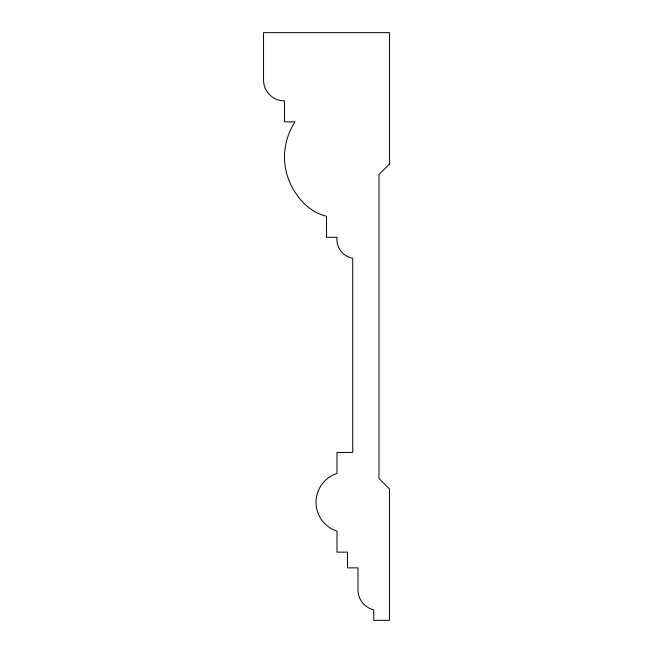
<?xml version="1.0" encoding="UTF-8"?>
<svg xmlns="http://www.w3.org/2000/svg" width="653" height="653" viewBox="0 0 653 653"><rect width="100%" height="100%" fill="white"/><g stroke="black" fill="none" stroke-linecap="round" stroke-linejoin="round"><path stroke-width="0.98" d="M389.466 164.058L378.977 174.555L378.977 478.445L389.466 488.942L389.466 620.35L373.728 620.35L373.728 609.853A20.602 20.602 0 0 1 358.007 591.234L357.983 567.873L347.486 567.873L347.486 552.136L336.997 552.136L336.997 531.142A30.34 30.34 0 0 1 336.997 473.425L336.997 452.439L352.734 452.439L352.734 258.286A19.312 19.312 0 0 1 336.997 237.292L326.5 237.292L326.5 216.306A68.304 68.304 0 0 1 315.734 212.266A57.456 57.456 0 0 1 296.593 194.455A64.133 64.133 0 0 1 295.017 121.858L284.52 121.858L284.52 100.864A20.733 20.733 0 0 1 263.534 79.878L263.534 32.65L389.466 32.65L389.466 164.058"/></g></svg>
